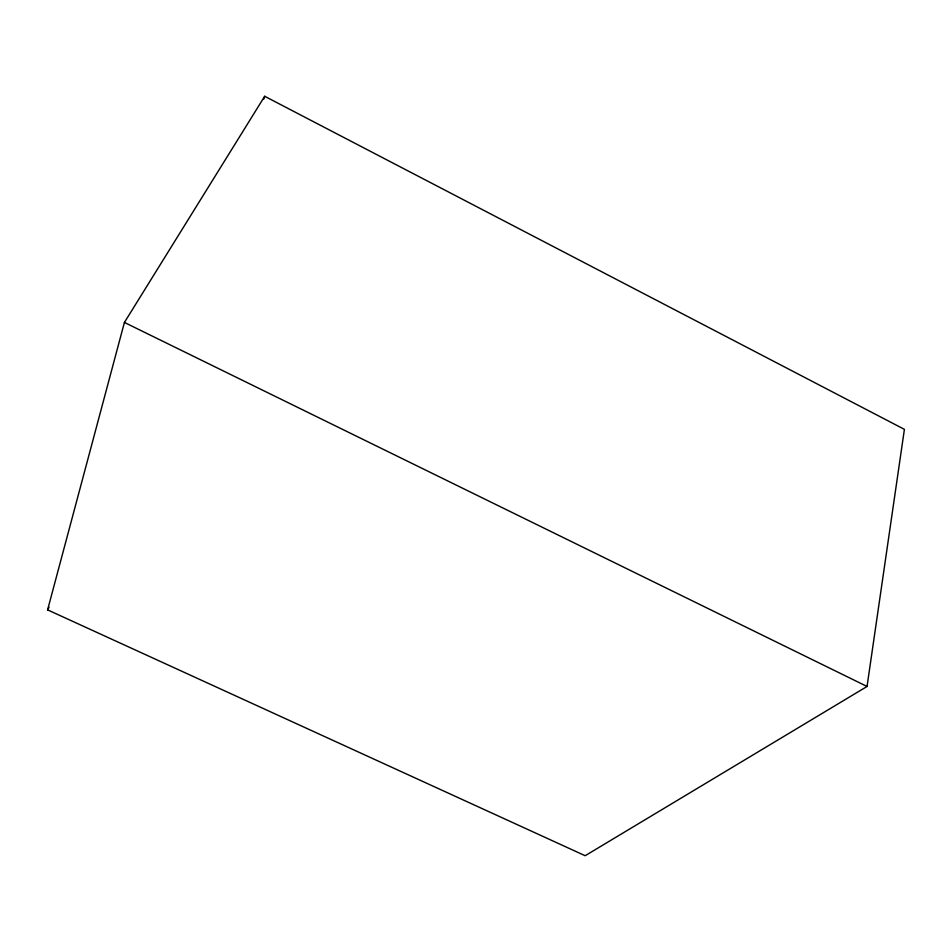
<?xml version="1.0" encoding="UTF-8"?>
<svg xmlns="http://www.w3.org/2000/svg" width="952" height="952" viewBox="0 0 952 952"><rect width="100%" height="100%" fill="white"/><g stroke="black" fill="none" stroke-linecap="round" stroke-linejoin="round"><path stroke-width="1.43" d="M867.046 686.463L904.4 429.352L264.692 96.283L124.414 322.442L47.6 609.875L585.171 855.717L867.046 686.463L124.414 322.442M263.752 99.103L264.692 96.283M47.6 609.875L49.064 607.293"/></g></svg>
